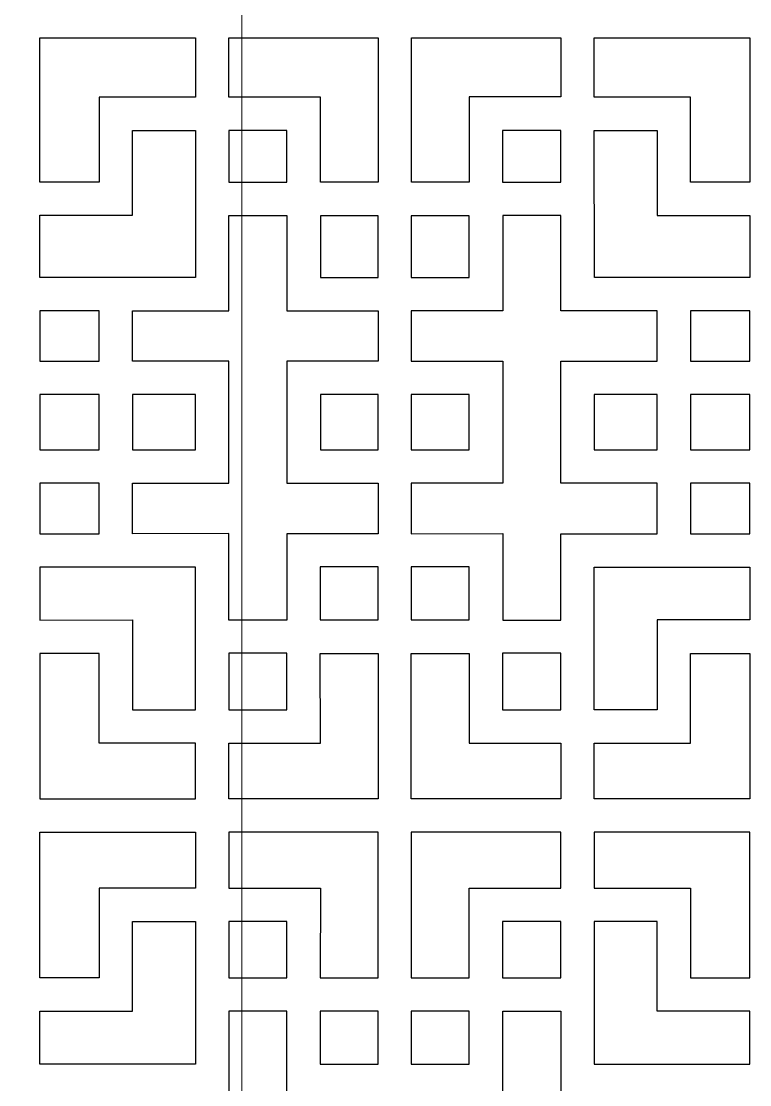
# Model space of a CAD drawing. Header units: centimetres. Extents: x -158 to 158, y -172 to 172.
# Drawn here: x -39.2 to 0.2, y -55.6 to 1.8 of the extents above; entities that cross this region are included whole.
import ezdxf

# ---------------------------------------------------------------- set-up
doc = ezdxf.new("R2010")
doc.units = ezdxf.units.CM
doc.header["$MEASUREMENT"] = 0
doc.layers.add('layer 1', color=7, linetype='Continuous')

msp = doc.modelspace()

# ---------------------------------------------------------------- linework, layer by layer
at = {"layer": 'layer 1', "color": 250, "lineweight": 9}
msp.add_lwpolyline([(-131.15161, -135.35592), (-27.25161, -135.35592), (-27.25161, 139.04408), (-131.15161, 139.04408), (-131.15161, -135.35592)], close=True, dxfattribs=at)
at = {"layer": 'layer 1', "color": 242}
for points in [[(-27.94618, -6.84956), (-24.81368, -6.84956), (-24.81368, -4.05956), (-27.94618, -4.05956), (-27.94618, -6.84956)], [(-13.17368, -6.84956), (-10.04118, -6.84956), (-10.04118, -4.05956), (-13.17368, -4.05956), (-13.17368, -6.84956)], [(-23.01368, -11.98455), (-19.88368, -11.98455), (-19.88368, -8.65205), (-23.01368, -8.65205), (-23.01368, -11.98455)], [(-18.10368, -11.98455), (-14.97368, -11.98455), (-14.97368, -8.65205), (-18.10368, -8.65205), (-18.10368, -11.98455)], [(-38.15118, -16.49956), (-34.95118, -16.49956), (-34.95118, -13.78456), (-38.15118, -13.78456), (-38.15118, -16.49956)], [(-3.03618, -16.49956), (0.16382, -16.49956), (0.16382, -13.78456), (-3.03618, -13.78456), (-3.03618, -16.49956)], [(-38.15118, -21.29454), (-34.95118, -21.29454), (-34.95118, -18.29956), (-38.15118, -18.29956), (-38.15118, -21.29454)], [(-33.15618, -21.28954), (-29.74868, -21.28954), (-29.74868, -18.29956), (-33.15618, -18.29956), (-33.15618, -21.28954)], [(-23.01368, -21.29455), (-19.88368, -21.29455), (-19.88368, -18.29705), (-23.01368, -18.29705), (-23.01368, -21.29455)], [(-18.10618, -21.29455), (-14.97368, -21.29455), (-14.97368, -18.29705), (-18.10618, -18.29705), (-18.10618, -21.29455)], [(-8.23868, -21.28954), (-4.83118, -21.28954), (-4.83118, -18.29956), (-8.23868, -18.29956), (-8.23868, -21.28954)], [(-3.03618, -21.29454), (0.16382, -21.29454), (0.16382, -18.29956), (-3.03618, -18.29956), (-3.03618, -21.29454)], [(-38.15118, -25.81454), (-34.95118, -25.81454), (-34.95118, -23.09206), (-38.15118, -23.09206), (-38.15118, -25.81454)], [(-3.03457, -25.81678), (0.16331, -25.81678), (0.16331, -23.09042), (-3.03457, -23.09042), (-3.03457, -25.81678)], [(-23.01618, -30.46956), (-19.88368, -30.46956), (-19.88368, -27.61206), (-23.01618, -27.61206), (-23.01618, -30.46956)], [(-18.10368, -30.46956), (-14.97368, -30.46956), (-14.97368, -27.61206), (-18.10368, -27.61206), (-18.10368, -30.46956)], [(-27.94618, -35.31706), (-24.81368, -35.31706), (-24.81368, -32.26956), (-27.94618, -32.26956), (-27.94618, -35.31706)], [(-13.17368, -35.31706), (-10.04118, -35.31706), (-10.04118, -32.26956), (-13.17368, -32.26956), (-13.17368, -35.31706)], [(-27.94618, -49.7838), (-24.81368, -49.7838), (-24.81368, -46.7363), (-27.94618, -46.7363), (-27.94618, -49.7838)], [(-13.17368, -49.7838), (-10.04118, -49.7838), (-10.04118, -46.7363), (-13.17368, -46.7363), (-13.17368, -49.7838)], [(-23.01618, -54.4413), (-19.88368, -54.4413), (-19.88368, -51.5838), (-23.01618, -51.5838), (-23.01618, -54.4413)], [(-18.10368, -54.4413), (-14.97368, -54.4413), (-14.97368, -51.5838), (-18.10368, -51.5838), (-18.10368, -54.4413)]]:
    msp.add_lwpolyline(points, close=True, dxfattribs=at)
for points, knots in [([(-38.15118, 0.94044), (-38.15118, 0.94044), (-38.15118, -6.84956), (-38.15118, -6.84956), (-38.15118, -6.84956), (-38.15118, -6.84956), (-34.95368, -6.84956), (-34.95368, -6.84956), (-34.95368, -6.84956), (-34.95368, -6.84956), (-34.95368, -2.25956), (-34.95368, -2.25956), (-34.95368, -2.25956), (-34.95368, -2.25956), (-29.74618, -2.25956), (-29.74618, -2.25956), (-29.74618, -2.25956), (-29.74618, -2.25956), (-29.74618, 0.94044), (-29.74618, 0.94044), (-29.74618, 0.94044), (-29.74618, 0.94044), (-38.15118, 0.94044), (-38.15118, 0.94044)], [0, 0, 0, 0, 0.14285714, 0.14285714, 0.14285714, 0.14285714, 0.28571429, 0.28571429, 0.28571429, 0.28571429, 0.42857143, 0.42857143, 0.42857143, 0.42857143, 0.57142857, 0.57142857, 0.57142857, 0.57142857, 0.71428571, 0.71428571, 0.71428571, 0.71428571, 1, 1, 1, 1]), ([(-27.94618, 0.94044), (-27.94618, 0.94044), (-27.94618, -2.25956), (-27.94618, -2.25956), (-27.94618, -2.25956), (-27.94618, -2.25956), (-23.01368, -2.25955), (-23.01368, -2.25955), (-23.01368, -2.25955), (-23.01368, -2.25955), (-23.01368, -6.84956), (-23.01368, -6.84956), (-23.01368, -6.84956), (-23.01368, -6.84956), (-19.88868, -6.84956), (-19.88868, -6.84956), (-19.88868, -6.84956), (-19.88868, -6.84956), (-19.88868, 0.94044), (-19.88868, 0.94044), (-19.88868, 0.94044), (-19.88868, 0.94044), (-27.94618, 0.94044), (-27.94618, 0.94044)], [0, 0, 0, 0, 0.14285714, 0.14285714, 0.14285714, 0.14285714, 0.28571429, 0.28571429, 0.28571429, 0.28571429, 0.42857143, 0.42857143, 0.42857143, 0.42857143, 0.57142857, 0.57142857, 0.57142857, 0.57142857, 0.71428571, 0.71428571, 0.71428571, 0.71428571, 1, 1, 1, 1]), ([(-14.97368, -2.23398), (-14.97368, -2.23398), (-10.04118, -2.23398), (-10.04118, -2.23398), (-10.04118, -2.23398), (-10.04118, -2.23398), (-10.04118, 0.94044), (-10.04118, 0.94044), (-10.04118, 0.94044), (-10.04118, 0.94044), (-18.09868, 0.94044), (-18.09868, 0.94044), (-18.09868, 0.94044), (-18.09868, 0.94044), (-18.09868, -6.84956), (-18.09868, -6.84956), (-18.09868, -6.84956), (-18.09868, -6.84956), (-14.97368, -6.84956), (-14.97368, -6.84956), (-14.97368, -6.84956), (-14.97368, -6.84956), (-14.97368, -2.23398), (-14.97368, -2.23398)], [0, 0, 0, 0, 0.14285714, 0.14285714, 0.14285714, 0.14285714, 0.28571429, 0.28571429, 0.28571429, 0.28571429, 0.42857143, 0.42857143, 0.42857143, 0.42857143, 0.57142857, 0.57142857, 0.57142857, 0.57142857, 0.71428571, 0.71428571, 0.71428571, 0.71428571, 1, 1, 1, 1]), ([(-3.03367, -2.25956), (-3.03367, -2.25956), (-3.03368, -6.84956), (-3.03368, -6.84956), (-3.03368, -6.84956), (-3.03368, -6.84956), (0.16382, -6.84956), (0.16382, -6.84956), (0.16382, -6.84956), (0.16382, -6.84956), (0.16382, 0.94044), (0.16382, 0.94044), (0.16382, 0.94044), (0.16382, 0.94044), (-8.24118, 0.94044), (-8.24118, 0.94044), (-8.24118, 0.94044), (-8.24118, 0.94044), (-8.24118, -2.25956), (-8.24118, -2.25956), (-8.24118, -2.25956), (-8.24118, -2.25956), (-3.03367, -2.25956), (-3.03367, -2.25956)], [0, 0, 0, 0, 0.14285714, 0.14285714, 0.14285714, 0.14285714, 0.28571429, 0.28571429, 0.28571429, 0.28571429, 0.42857143, 0.42857143, 0.42857143, 0.42857143, 0.57142857, 0.57142857, 0.57142857, 0.57142857, 0.71428571, 0.71428571, 0.71428571, 0.71428571, 1, 1, 1, 1]), ([(-29.74868, -11.98455), (-29.74868, -11.98455), (-29.74868, -4.05956), (-29.74868, -4.05956), (-29.74868, -4.05956), (-29.74868, -4.05956), (-33.15271, -4.05956), (-33.15271, -4.05956), (-33.15271, -4.05956), (-33.15271, -4.05956), (-33.15118, -8.61581), (-33.15118, -8.61581), (-33.15118, -8.61581), (-33.15118, -8.61581), (-38.15118, -8.61581), (-38.15118, -8.61581), (-38.15118, -8.61581), (-38.15118, -8.61581), (-38.15118, -11.98455), (-38.15118, -11.98455), (-38.15118, -11.98455), (-38.15118, -11.98455), (-29.74868, -11.98455), (-29.74868, -11.98455)], [0, 0, 0, 0, 0.14285714, 0.14285714, 0.14285714, 0.14285714, 0.28571429, 0.28571429, 0.28571429, 0.28571429, 0.42857143, 0.42857143, 0.42857143, 0.42857143, 0.57142857, 0.57142857, 0.57142857, 0.57142857, 0.71428571, 0.71428571, 0.71428571, 0.71428571, 1, 1, 1, 1]), ([(-8.22257, -11.98462), (-8.22257, -11.98462), (0.16382, -11.98455), (0.16382, -11.98455), (0.16382, -11.98455), (0.16382, -11.98455), (0.16382, -8.64955), (0.16382, -8.64955), (0.16382, -8.64955), (0.16382, -8.64955), (-4.83618, -8.65001), (-4.83618, -8.65001), (-4.83618, -8.65001), (-4.83618, -8.65001), (-4.83618, -4.05956), (-4.83618, -4.05956), (-4.83618, -4.05956), (-4.83618, -4.05956), (-8.23868, -4.05956), (-8.23868, -4.05956), (-8.23868, -4.05956), (-8.23868, -4.05956), (-8.22257, -11.98462), (-8.22257, -11.98462)], [0, 0, 0, 0, 0.14285714, 0.14285714, 0.14285714, 0.14285714, 0.28571429, 0.28571429, 0.28571429, 0.28571429, 0.42857143, 0.42857143, 0.42857143, 0.42857143, 0.57142857, 0.57142857, 0.57142857, 0.57142857, 0.71428571, 0.71428571, 0.71428571, 0.71428571, 1, 1, 1, 1]), ([(-24.83116, -23.09455), (-24.83116, -23.09455), (-24.81868, -16.49955), (-24.81868, -16.49955), (-24.81868, -16.49955), (-24.81868, -16.49955), (-19.88368, -16.49956), (-19.88368, -16.49956), (-19.88368, -16.49956), (-19.88368, -16.49956), (-19.88368, -13.78705), (-19.88368, -13.78705), (-19.88368, -13.78705), (-19.88368, -13.78705), (-24.83115, -13.78705), (-24.83115, -13.78705), (-24.83115, -13.78705), (-24.83115, -13.78705), (-24.81868, -8.64955), (-24.81868, -8.64955), (-24.81868, -8.64955), (-24.81868, -8.64955), (-27.94618, -8.64955), (-27.94618, -8.64955), (-27.94618, -8.64955), (-27.94618, -8.64955), (-27.94618, -13.78705), (-27.94618, -13.78705), (-27.94618, -13.78705), (-27.94618, -13.78705), (-33.15118, -13.78705), (-33.15118, -13.78705), (-33.15118, -13.78705), (-33.15118, -13.78705), (-33.15118, -16.49956), (-33.15118, -16.49956), (-33.15118, -16.49956), (-33.15118, -16.49956), (-27.94618, -16.49955), (-27.94618, -16.49955), (-27.94618, -16.49955), (-27.94618, -16.49955), (-27.94618, -23.09456), (-27.94618, -23.09456), (-27.94618, -23.09456), (-27.94618, -23.09456), (-33.15118, -23.09455), (-33.15118, -23.09455), (-33.15118, -23.09455), (-33.15118, -23.09455), (-33.15118, -25.81455), (-33.15118, -25.81455), (-33.15118, -25.81455), (-33.15118, -25.81455), (-27.94618, -25.81206), (-27.94618, -25.81206), (-27.94618, -25.81206), (-27.94618, -25.81206), (-27.94618, -30.47456), (-27.94618, -30.47456), (-27.94618, -30.47456), (-27.94618, -30.47456), (-24.81868, -30.47456), (-24.81868, -30.47456), (-24.81868, -30.47456), (-24.81868, -30.47456), (-24.83115, -25.81455), (-24.83115, -25.81455), (-24.83115, -25.81455), (-24.83115, -25.81455), (-19.88368, -25.81455), (-19.88368, -25.81455), (-19.88368, -25.81455), (-19.88368, -25.81455), (-19.88368, -23.09455), (-19.88368, -23.09455), (-19.88368, -23.09455), (-19.88368, -23.09455), (-24.83116, -23.09455), (-24.83116, -23.09455)], [0, 0, 0, 0, 0.04761905, 0.04761905, 0.04761905, 0.04761905, 0.0952381, 0.0952381, 0.0952381, 0.0952381, 0.14285714, 0.14285714, 0.14285714, 0.14285714, 0.19047619, 0.19047619, 0.19047619, 0.19047619, 0.23809524, 0.23809524, 0.23809524, 0.23809524, 0.28571429, 0.28571429, 0.28571429, 0.28571429, 0.33333333, 0.33333333, 0.33333333, 0.33333333, 0.38095238, 0.38095238, 0.38095238, 0.38095238, 0.42857143, 0.42857143, 0.42857143, 0.42857143, 0.47619048, 0.47619048, 0.47619048, 0.47619048, 0.52380952, 0.52380952, 0.52380952, 0.52380952, 0.57142857, 0.57142857, 0.57142857, 0.57142857, 0.61904762, 0.61904762, 0.61904762, 0.61904762, 0.66666667, 0.66666667, 0.66666667, 0.66666667, 0.71428571, 0.71428571, 0.71428571, 0.71428571, 0.76190476, 0.76190476, 0.76190476, 0.76190476, 0.80952381, 0.80952381, 0.80952381, 0.80952381, 0.85714286, 0.85714286, 0.85714286, 0.85714286, 0.9047619, 0.9047619, 0.9047619, 0.9047619, 1, 1, 1, 1]), ([(-10.04119, -16.49956), (-10.04119, -16.49956), (-10.04118, -23.09454), (-10.04118, -23.09454), (-10.04118, -23.09454), (-10.04118, -23.09454), (-4.83618, -23.09455), (-4.83618, -23.09455), (-4.83618, -23.09455), (-4.83618, -23.09455), (-4.83618, -25.81455), (-4.83618, -25.81455), (-4.83618, -25.81455), (-4.83618, -25.81455), (-10.04118, -25.81455), (-10.04118, -25.81455), (-10.04118, -25.81455), (-10.04118, -25.81455), (-10.04118, -30.47456), (-10.04118, -30.47456), (-10.04118, -30.47456), (-10.04118, -30.47456), (-13.16868, -30.47456), (-13.16868, -30.47456), (-13.16868, -30.47456), (-13.16868, -30.47456), (-13.16868, -25.81207), (-13.16868, -25.81207), (-13.16868, -25.81207), (-13.16868, -25.81207), (-18.10368, -25.81455), (-18.10368, -25.81455), (-18.10368, -25.81455), (-18.10368, -25.81455), (-18.10368, -23.09455), (-18.10368, -23.09455), (-18.10368, -23.09455), (-18.10368, -23.09455), (-13.16868, -23.09455), (-13.16868, -23.09455), (-13.16868, -23.09455), (-13.16868, -23.09455), (-13.16868, -16.49957), (-13.16868, -16.49957), (-13.16868, -16.49957), (-13.16868, -16.49957), (-18.10368, -16.49956), (-18.10368, -16.49956), (-18.10368, -16.49956), (-18.10368, -16.49956), (-18.10368, -13.78705), (-18.10368, -13.78705), (-18.10368, -13.78705), (-18.10368, -13.78705), (-13.16868, -13.78706), (-13.16868, -13.78706), (-13.16868, -13.78706), (-13.16868, -13.78706), (-13.16868, -8.64955), (-13.16868, -8.64955), (-13.16868, -8.64955), (-13.16868, -8.64955), (-10.04118, -8.64955), (-10.04118, -8.64955), (-10.04118, -8.64955), (-10.04118, -8.64955), (-10.04118, -13.78705), (-10.04118, -13.78705), (-10.04118, -13.78705), (-10.04118, -13.78705), (-4.83618, -13.78705), (-4.83618, -13.78705), (-4.83618, -13.78705), (-4.83618, -13.78705), (-4.83618, -16.49956), (-4.83618, -16.49956), (-4.83618, -16.49956), (-4.83618, -16.49956), (-10.04119, -16.49956), (-10.04119, -16.49956)], [0, 0, 0, 0, 0.04761905, 0.04761905, 0.04761905, 0.04761905, 0.0952381, 0.0952381, 0.0952381, 0.0952381, 0.14285714, 0.14285714, 0.14285714, 0.14285714, 0.19047619, 0.19047619, 0.19047619, 0.19047619, 0.23809524, 0.23809524, 0.23809524, 0.23809524, 0.28571429, 0.28571429, 0.28571429, 0.28571429, 0.33333333, 0.33333333, 0.33333333, 0.33333333, 0.38095238, 0.38095238, 0.38095238, 0.38095238, 0.42857143, 0.42857143, 0.42857143, 0.42857143, 0.47619048, 0.47619048, 0.47619048, 0.47619048, 0.52380952, 0.52380952, 0.52380952, 0.52380952, 0.57142857, 0.57142857, 0.57142857, 0.57142857, 0.61904762, 0.61904762, 0.61904762, 0.61904762, 0.66666667, 0.66666667, 0.66666667, 0.66666667, 0.71428571, 0.71428571, 0.71428571, 0.71428571, 0.76190476, 0.76190476, 0.76190476, 0.76190476, 0.80952381, 0.80952381, 0.80952381, 0.80952381, 0.85714286, 0.85714286, 0.85714286, 0.85714286, 0.9047619, 0.9047619, 0.9047619, 0.9047619, 1, 1, 1, 1]), ([(-33.15118, -30.46956), (-33.15118, -30.46956), (-38.15118, -30.47456), (-38.15118, -30.47456), (-38.15118, -30.47456), (-38.15118, -30.47456), (-38.15118, -27.61456), (-38.15118, -27.61456), (-38.15118, -27.61456), (-38.15118, -27.61456), (-29.74868, -27.61456), (-29.74868, -27.61456), (-29.74868, -27.61456), (-29.74868, -27.61456), (-29.74868, -35.31706), (-29.74868, -35.31706), (-29.74868, -35.31706), (-29.74868, -35.31706), (-33.15118, -35.31706), (-33.15118, -35.31706), (-33.15118, -35.31706), (-33.15118, -35.31706), (-33.15118, -30.46956), (-33.15118, -30.46956)], [0, 0, 0, 0, 0.14285714, 0.14285714, 0.14285714, 0.14285714, 0.28571429, 0.28571429, 0.28571429, 0.28571429, 0.42857143, 0.42857143, 0.42857143, 0.42857143, 0.57142857, 0.57142857, 0.57142857, 0.57142857, 0.71428571, 0.71428571, 0.71428571, 0.71428571, 1, 1, 1, 1]), ([(-4.83618, -30.46956), (-4.83618, -30.46956), (0.16382, -30.47078), (0.16382, -30.47078), (0.16382, -30.47078), (0.16382, -30.47078), (0.16382, -27.61456), (0.16382, -27.61456), (0.16382, -27.61456), (0.16382, -27.61456), (-8.23328, -27.61456), (-8.23328, -27.61456), (-8.23328, -27.61456), (-8.23328, -27.61456), (-8.23868, -35.31706), (-8.23868, -35.31706), (-8.23868, -35.31706), (-8.23868, -35.31706), (-4.83618, -35.31706), (-4.83618, -35.31706), (-4.83618, -35.31706), (-4.83618, -35.31706), (-4.83618, -30.46956), (-4.83618, -30.46956)], [0, 0, 0, 0, 0.14285714, 0.14285714, 0.14285714, 0.14285714, 0.28571429, 0.28571429, 0.28571429, 0.28571429, 0.42857143, 0.42857143, 0.42857143, 0.42857143, 0.57142857, 0.57142857, 0.57142857, 0.57142857, 0.71428571, 0.71428571, 0.71428571, 0.71428571, 1, 1, 1, 1]), ([(-38.15118, -40.12706), (-38.15118, -40.12706), (-38.15118, -32.27206), (-38.15118, -32.27206), (-38.15118, -32.27206), (-38.15118, -32.27206), (-34.95118, -32.27206), (-34.95118, -32.27206), (-34.95118, -32.27206), (-34.95118, -32.27206), (-34.95368, -37.11706), (-34.95368, -37.11706), (-34.95368, -37.11706), (-34.95368, -37.11706), (-29.74868, -37.11706), (-29.74868, -37.11706), (-29.74868, -37.11706), (-29.74868, -37.11706), (-29.74868, -40.12706), (-29.74868, -40.12706), (-29.74868, -40.12706), (-29.74868, -40.12706), (-38.15118, -40.12706), (-38.15118, -40.12706)], [0, 0, 0, 0, 0.14285714, 0.14285714, 0.14285714, 0.14285714, 0.28571429, 0.28571429, 0.28571429, 0.28571429, 0.42857143, 0.42857143, 0.42857143, 0.42857143, 0.57142857, 0.57142857, 0.57142857, 0.57142857, 0.71428571, 0.71428571, 0.71428571, 0.71428571, 1, 1, 1, 1]), ([(-19.88368, -40.12706), (-19.88368, -40.12706), (-19.88368, -32.27206), (-19.88368, -32.27206), (-19.88368, -32.27206), (-19.88368, -32.27206), (-23.01619, -32.27206), (-23.01619, -32.27206), (-23.01619, -32.27206), (-23.01619, -32.27206), (-23.01368, -37.11706), (-23.01368, -37.11706), (-23.01368, -37.11706), (-23.01368, -37.11706), (-27.94618, -37.11706), (-27.94618, -37.11706), (-27.94618, -37.11706), (-27.94618, -37.11706), (-27.94618, -40.12706), (-27.94618, -40.12706), (-27.94618, -40.12706), (-27.94618, -40.12706), (-19.88368, -40.12706), (-19.88368, -40.12706)], [0, 0, 0, 0, 0.14285714, 0.14285714, 0.14285714, 0.14285714, 0.28571429, 0.28571429, 0.28571429, 0.28571429, 0.42857143, 0.42857143, 0.42857143, 0.42857143, 0.57142857, 0.57142857, 0.57142857, 0.57142857, 0.71428571, 0.71428571, 0.71428571, 0.71428571, 1, 1, 1, 1]), ([(-14.97368, -37.11706), (-14.97368, -37.11706), (-14.97368, -32.27206), (-14.97368, -32.27206), (-14.97368, -32.27206), (-14.97368, -32.27206), (-18.10368, -32.27206), (-18.10368, -32.27206), (-18.10368, -32.27206), (-18.10368, -32.27206), (-18.10368, -40.12706), (-18.10368, -40.12706), (-18.10368, -40.12706), (-18.10368, -40.12706), (-10.04118, -40.12706), (-10.04118, -40.12706), (-10.04118, -40.12706), (-10.04118, -40.12706), (-10.04118, -37.11706), (-10.04118, -37.11706), (-10.04118, -37.11706), (-10.04118, -37.11706), (-14.97368, -37.11706), (-14.97368, -37.11706)], [0, 0, 0, 0, 0.14285714, 0.14285714, 0.14285714, 0.14285714, 0.28571429, 0.28571429, 0.28571429, 0.28571429, 0.42857143, 0.42857143, 0.42857143, 0.42857143, 0.57142857, 0.57142857, 0.57142857, 0.57142857, 0.71428571, 0.71428571, 0.71428571, 0.71428571, 1, 1, 1, 1]), ([(0.16382, -32.27206), (0.16382, -32.27206), (-3.03618, -32.27206), (-3.03618, -32.27206), (-3.03618, -32.27206), (-3.03618, -32.27206), (-3.03369, -37.11706), (-3.03369, -37.11706), (-3.03369, -37.11706), (-3.03369, -37.11706), (-8.23868, -37.11706), (-8.23868, -37.11706), (-8.23868, -37.11706), (-8.23868, -37.11706), (-8.23868, -40.12706), (-8.23868, -40.12706), (-8.23868, -40.12706), (-8.23868, -40.12706), (0.16382, -40.12706), (0.16382, -40.12706), (0.16382, -40.12706), (0.16382, -40.12706), (0.16382, -32.27206), (0.16382, -32.27206)], [0, 0, 0, 0, 0.14285714, 0.14285714, 0.14285714, 0.14285714, 0.28571429, 0.28571429, 0.28571429, 0.28571429, 0.42857143, 0.42857143, 0.42857143, 0.42857143, 0.57142857, 0.57142857, 0.57142857, 0.57142857, 0.71428571, 0.71428571, 0.71428571, 0.71428571, 1, 1, 1, 1]), ([(-38.15118, -41.9263), (-38.15118, -41.9263), (-38.15118, -49.7813), (-38.15118, -49.7813), (-38.15118, -49.7813), (-38.15118, -49.7813), (-34.95118, -49.7813), (-34.95118, -49.7813), (-34.95118, -49.7813), (-34.95118, -49.7813), (-34.95368, -44.9363), (-34.95368, -44.9363), (-34.95368, -44.9363), (-34.95368, -44.9363), (-29.74868, -44.9363), (-29.74868, -44.9363), (-29.74868, -44.9363), (-29.74868, -44.9363), (-29.74868, -41.9263), (-29.74868, -41.9263), (-29.74868, -41.9263), (-29.74868, -41.9263), (-38.15118, -41.9263), (-38.15118, -41.9263)], [0, 0, 0, 0, 0.14285714, 0.14285714, 0.14285714, 0.14285714, 0.28571429, 0.28571429, 0.28571429, 0.28571429, 0.42857143, 0.42857143, 0.42857143, 0.42857143, 0.57142857, 0.57142857, 0.57142857, 0.57142857, 0.71428571, 0.71428571, 0.71428571, 0.71428571, 1, 1, 1, 1]), ([(-19.88368, -41.9263), (-19.88368, -41.9263), (-19.88368, -49.7813), (-19.88368, -49.7813), (-19.88368, -49.7813), (-19.88368, -49.7813), (-23.01619, -49.7813), (-23.01619, -49.7813), (-23.01619, -49.7813), (-23.01619, -49.7813), (-23.01368, -44.9363), (-23.01368, -44.9363), (-23.01368, -44.9363), (-23.01368, -44.9363), (-27.94618, -44.9363), (-27.94618, -44.9363), (-27.94618, -44.9363), (-27.94618, -44.9363), (-27.94618, -41.9263), (-27.94618, -41.9263), (-27.94618, -41.9263), (-27.94618, -41.9263), (-19.88368, -41.9263), (-19.88368, -41.9263)], [0, 0, 0, 0, 0.14285714, 0.14285714, 0.14285714, 0.14285714, 0.28571429, 0.28571429, 0.28571429, 0.28571429, 0.42857143, 0.42857143, 0.42857143, 0.42857143, 0.57142857, 0.57142857, 0.57142857, 0.57142857, 0.71428571, 0.71428571, 0.71428571, 0.71428571, 1, 1, 1, 1]), ([(-14.97368, -44.9363), (-14.97368, -44.9363), (-14.97368, -49.7813), (-14.97368, -49.7813), (-14.97368, -49.7813), (-14.97368, -49.7813), (-18.10368, -49.7813), (-18.10368, -49.7813), (-18.10368, -49.7813), (-18.10368, -49.7813), (-18.10368, -41.9263), (-18.10368, -41.9263), (-18.10368, -41.9263), (-18.10368, -41.9263), (-10.04118, -41.9263), (-10.04118, -41.9263), (-10.04118, -41.9263), (-10.04118, -41.9263), (-10.04118, -44.9363), (-10.04118, -44.9363), (-10.04118, -44.9363), (-10.04118, -44.9363), (-14.97368, -44.9363), (-14.97368, -44.9363)], [0, 0, 0, 0, 0.14285714, 0.14285714, 0.14285714, 0.14285714, 0.28571429, 0.28571429, 0.28571429, 0.28571429, 0.42857143, 0.42857143, 0.42857143, 0.42857143, 0.57142857, 0.57142857, 0.57142857, 0.57142857, 0.71428571, 0.71428571, 0.71428571, 0.71428571, 1, 1, 1, 1]), ([(0.16382, -49.7813), (0.16382, -49.7813), (-3.03618, -49.7813), (-3.03618, -49.7813), (-3.03618, -49.7813), (-3.03618, -49.7813), (-3.03369, -44.9363), (-3.03369, -44.9363), (-3.03369, -44.9363), (-3.03369, -44.9363), (-8.23868, -44.9363), (-8.23868, -44.9363), (-8.23868, -44.9363), (-8.23868, -44.9363), (-8.23868, -41.9263), (-8.23868, -41.9263), (-8.23868, -41.9263), (-8.23868, -41.9263), (0.16382, -41.9263), (0.16382, -41.9263), (0.16382, -41.9263), (0.16382, -41.9263), (0.16382, -49.7813), (0.16382, -49.7813)], [0, 0, 0, 0, 0.14285714, 0.14285714, 0.14285714, 0.14285714, 0.28571429, 0.28571429, 0.28571429, 0.28571429, 0.42857143, 0.42857143, 0.42857143, 0.42857143, 0.57142857, 0.57142857, 0.57142857, 0.57142857, 0.71428571, 0.71428571, 0.71428571, 0.71428571, 1, 1, 1, 1]), ([(-33.15118, -51.5838), (-33.15118, -51.5838), (-38.15118, -51.5788), (-38.15118, -51.5788), (-38.15118, -51.5788), (-38.15118, -51.5788), (-38.15118, -54.4388), (-38.15118, -54.4388), (-38.15118, -54.4388), (-38.15118, -54.4388), (-29.74868, -54.4388), (-29.74868, -54.4388), (-29.74868, -54.4388), (-29.74868, -54.4388), (-29.74868, -46.7363), (-29.74868, -46.7363), (-29.74868, -46.7363), (-29.74868, -46.7363), (-33.15118, -46.7363), (-33.15118, -46.7363), (-33.15118, -46.7363), (-33.15118, -46.7363), (-33.15118, -51.5838), (-33.15118, -51.5838)], [0, 0, 0, 0, 0.14285714, 0.14285714, 0.14285714, 0.14285714, 0.28571429, 0.28571429, 0.28571429, 0.28571429, 0.42857143, 0.42857143, 0.42857143, 0.42857143, 0.57142857, 0.57142857, 0.57142857, 0.57142857, 0.71428571, 0.71428571, 0.71428571, 0.71428571, 1, 1, 1, 1]), ([(-4.83618, -51.5838), (-4.83618, -51.5838), (0.16382, -51.58258), (0.16382, -51.58258), (0.16382, -51.58258), (0.16382, -51.58258), (0.16382, -54.4388), (0.16382, -54.4388), (0.16382, -54.4388), (0.16382, -54.4388), (-8.23328, -54.4388), (-8.23328, -54.4388), (-8.23328, -54.4388), (-8.23328, -54.4388), (-8.23868, -46.7363), (-8.23868, -46.7363), (-8.23868, -46.7363), (-8.23868, -46.7363), (-4.83618, -46.7363), (-4.83618, -46.7363), (-4.83618, -46.7363), (-4.83618, -46.7363), (-4.83618, -51.5838), (-4.83618, -51.5838)], [0, 0, 0, 0, 0.14285714, 0.14285714, 0.14285714, 0.14285714, 0.28571429, 0.28571429, 0.28571429, 0.28571429, 0.42857143, 0.42857143, 0.42857143, 0.42857143, 0.57142857, 0.57142857, 0.57142857, 0.57142857, 0.71428571, 0.71428571, 0.71428571, 0.71428571, 1, 1, 1, 1]), ([(-24.83116, -58.95881), (-24.83116, -58.95881), (-24.81868, -65.55381), (-24.81868, -65.55381), (-24.81868, -65.55381), (-24.81868, -65.55381), (-19.88368, -65.5538), (-19.88368, -65.5538), (-19.88368, -65.5538), (-19.88368, -65.5538), (-19.88368, -68.26631), (-19.88368, -68.26631), (-19.88368, -68.26631), (-19.88368, -68.26631), (-24.83115, -68.26631), (-24.83115, -68.26631), (-24.83115, -68.26631), (-24.83115, -68.26631), (-24.81868, -73.40381), (-24.81868, -73.40381), (-24.81868, -73.40381), (-24.81868, -73.40381), (-27.94618, -73.40381), (-27.94618, -73.40381), (-27.94618, -73.40381), (-27.94618, -73.40381), (-27.94618, -68.26631), (-27.94618, -68.26631), (-27.94618, -68.26631), (-27.94618, -68.26631), (-33.15118, -68.26631), (-33.15118, -68.26631), (-33.15118, -68.26631), (-33.15118, -68.26631), (-33.15118, -65.5538), (-33.15118, -65.5538), (-33.15118, -65.5538), (-33.15118, -65.5538), (-27.94618, -65.55381), (-27.94618, -65.55381), (-27.94618, -65.55381), (-27.94618, -65.55381), (-27.94618, -58.9588), (-27.94618, -58.9588), (-27.94618, -58.9588), (-27.94618, -58.9588), (-33.15118, -58.95881), (-33.15118, -58.95881), (-33.15118, -58.95881), (-33.15118, -58.95881), (-33.15118, -56.23881), (-33.15118, -56.23881), (-33.15118, -56.23881), (-33.15118, -56.23881), (-27.94618, -56.2413), (-27.94618, -56.2413), (-27.94618, -56.2413), (-27.94618, -56.2413), (-27.94618, -51.5788), (-27.94618, -51.5788), (-27.94618, -51.5788), (-27.94618, -51.5788), (-24.81868, -51.5788), (-24.81868, -51.5788), (-24.81868, -51.5788), (-24.81868, -51.5788), (-24.83115, -56.23881), (-24.83115, -56.23881), (-24.83115, -56.23881), (-24.83115, -56.23881), (-19.88368, -56.23881), (-19.88368, -56.23881), (-19.88368, -56.23881), (-19.88368, -56.23881), (-19.88368, -58.95881), (-19.88368, -58.95881), (-19.88368, -58.95881), (-19.88368, -58.95881), (-24.83116, -58.95881), (-24.83116, -58.95881)], [0, 0, 0, 0, 0.04761905, 0.04761905, 0.04761905, 0.04761905, 0.0952381, 0.0952381, 0.0952381, 0.0952381, 0.14285714, 0.14285714, 0.14285714, 0.14285714, 0.19047619, 0.19047619, 0.19047619, 0.19047619, 0.23809524, 0.23809524, 0.23809524, 0.23809524, 0.28571429, 0.28571429, 0.28571429, 0.28571429, 0.33333333, 0.33333333, 0.33333333, 0.33333333, 0.38095238, 0.38095238, 0.38095238, 0.38095238, 0.42857143, 0.42857143, 0.42857143, 0.42857143, 0.47619048, 0.47619048, 0.47619048, 0.47619048, 0.52380952, 0.52380952, 0.52380952, 0.52380952, 0.57142857, 0.57142857, 0.57142857, 0.57142857, 0.61904762, 0.61904762, 0.61904762, 0.61904762, 0.66666667, 0.66666667, 0.66666667, 0.66666667, 0.71428571, 0.71428571, 0.71428571, 0.71428571, 0.76190476, 0.76190476, 0.76190476, 0.76190476, 0.80952381, 0.80952381, 0.80952381, 0.80952381, 0.85714286, 0.85714286, 0.85714286, 0.85714286, 0.9047619, 0.9047619, 0.9047619, 0.9047619, 1, 1, 1, 1]), ([(-10.04119, -65.5538), (-10.04119, -65.5538), (-10.04118, -58.95882), (-10.04118, -58.95882), (-10.04118, -58.95882), (-10.04118, -58.95882), (-4.83618, -58.95881), (-4.83618, -58.95881), (-4.83618, -58.95881), (-4.83618, -58.95881), (-4.83618, -56.23881), (-4.83618, -56.23881), (-4.83618, -56.23881), (-4.83618, -56.23881), (-10.04118, -56.23881), (-10.04118, -56.23881), (-10.04118, -56.23881), (-10.04118, -56.23881), (-10.04118, -51.5788), (-10.04118, -51.5788), (-10.04118, -51.5788), (-10.04118, -51.5788), (-13.16868, -51.5788), (-13.16868, -51.5788), (-13.16868, -51.5788), (-13.16868, -51.5788), (-13.16868, -56.24129), (-13.16868, -56.24129), (-13.16868, -56.24129), (-13.16868, -56.24129), (-18.10368, -56.23881), (-18.10368, -56.23881), (-18.10368, -56.23881), (-18.10368, -56.23881), (-18.10368, -58.95881), (-18.10368, -58.95881), (-18.10368, -58.95881), (-18.10368, -58.95881), (-13.16868, -58.95881), (-13.16868, -58.95881), (-13.16868, -58.95881), (-13.16868, -58.95881), (-13.16868, -65.55379), (-13.16868, -65.55379), (-13.16868, -65.55379), (-13.16868, -65.55379), (-18.10368, -65.5538), (-18.10368, -65.5538), (-18.10368, -65.5538), (-18.10368, -65.5538), (-18.10368, -68.26631), (-18.10368, -68.26631), (-18.10368, -68.26631), (-18.10368, -68.26631), (-13.16868, -68.2663), (-13.16868, -68.2663), (-13.16868, -68.2663), (-13.16868, -68.2663), (-13.16868, -73.40381), (-13.16868, -73.40381), (-13.16868, -73.40381), (-13.16868, -73.40381), (-10.04118, -73.40381), (-10.04118, -73.40381), (-10.04118, -73.40381), (-10.04118, -73.40381), (-10.04118, -68.26631), (-10.04118, -68.26631), (-10.04118, -68.26631), (-10.04118, -68.26631), (-4.83618, -68.26631), (-4.83618, -68.26631), (-4.83618, -68.26631), (-4.83618, -68.26631), (-4.83618, -65.5538), (-4.83618, -65.5538), (-4.83618, -65.5538), (-4.83618, -65.5538), (-10.04119, -65.5538), (-10.04119, -65.5538)], [0, 0, 0, 0, 0.04761905, 0.04761905, 0.04761905, 0.04761905, 0.0952381, 0.0952381, 0.0952381, 0.0952381, 0.14285714, 0.14285714, 0.14285714, 0.14285714, 0.19047619, 0.19047619, 0.19047619, 0.19047619, 0.23809524, 0.23809524, 0.23809524, 0.23809524, 0.28571429, 0.28571429, 0.28571429, 0.28571429, 0.33333333, 0.33333333, 0.33333333, 0.33333333, 0.38095238, 0.38095238, 0.38095238, 0.38095238, 0.42857143, 0.42857143, 0.42857143, 0.42857143, 0.47619048, 0.47619048, 0.47619048, 0.47619048, 0.52380952, 0.52380952, 0.52380952, 0.52380952, 0.57142857, 0.57142857, 0.57142857, 0.57142857, 0.61904762, 0.61904762, 0.61904762, 0.61904762, 0.66666667, 0.66666667, 0.66666667, 0.66666667, 0.71428571, 0.71428571, 0.71428571, 0.71428571, 0.76190476, 0.76190476, 0.76190476, 0.76190476, 0.80952381, 0.80952381, 0.80952381, 0.80952381, 0.85714286, 0.85714286, 0.85714286, 0.85714286, 0.9047619, 0.9047619, 0.9047619, 0.9047619, 1, 1, 1, 1])]:
    msp.add_open_spline(points, degree=3, knots=knots, dxfattribs=at)

doc.saveas('drawing.dxf')
